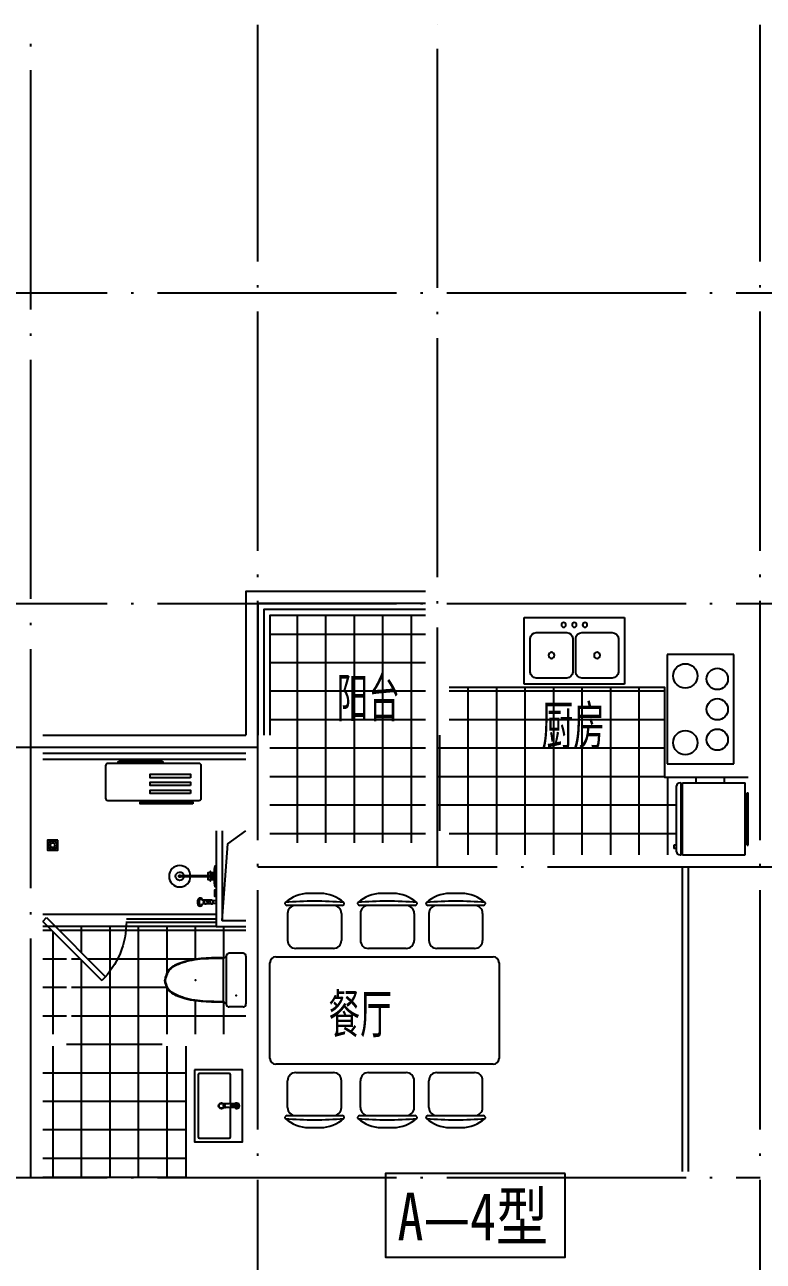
# Model space of a CAD drawing. Extents: x 921942 to 1159542, y -958603 to -790785.
# Drawn here: x 938127 to 944302, y -934711 to -924370 of the extents above; entities that cross this region are included whole.
import ezdxf

# ---------------------------------------------------------------- set-up
doc = ezdxf.new("R2010")
doc.units = 0
doc.header["$LTSCALE"] = 1000
doc.header["$MEASUREMENT"] = 0
doc.linetypes.add('DOTE', pattern=[2.4200000000000004, 2, -0.2, 0.02, -0.2])
doc.layers.get('0').update_dxf_attribs({"linetype": 'CONTINUOUS'})
for name, color, linetype in [('BALCONY', 6, 'CONTINUOUS'), ('DOTE', 1, 'DOTE'), ('PUB_TEXT', 7, 'CONTINUOUS'), ('TT', 7, 'CONTINUOUS'), ('WINDOW', 4, 'CONTINUOUS'), ('厨卫', 8, 'CONTINUOUS'), ('家具', 8, 'CONTINUOUS'), ('平面填充', 250, 'CONTINUOUS'), ('空调', 8, 'CONTINUOUS'), ('管道', 8, 'CONTINUOUS')]:
    doc.layers.add(name, color=color, linetype=linetype)
doc.styles.get("Standard").update_dxf_attribs({"font": 'GBENOR', "bigfont": 'GBCBIG'})
doc.styles.add('黑体', font='SIMHEI.TTF', dxfattribs={"width": 0.8})
pattern_1 = [(0, (34103.47267765703, 7556.442813518806), (0, 238.125), []), (90, (34103.47267765703, 7556.442813518806), (-238.125, 1.458046940019768e-14), [])]

# ---------------------------------------------------------------- blocks, each defined once
blk = doc.blocks.new('wasfsdgdfh')
at = {"layer": '厨卫', "linetype": 'ByBlock'}
for p, q in [((-317.4999999930151, 406.4000000059605), (241.2999999948079, 406.4000000059605)), ((-317.4999999930151, -431.800000006333), (-317.4999999930151, 406.4000000059605)), ((-139.6999999969266, 355.6000000052154), (139.6999999969266, 355.6000000052154)), ((241.2999999948079, 406.4000000059605), (241.2999999948079, -431.800000006333)), ((-190.499999995809, 50.80000000074506), (-190.499999995809, 304.8000000044703)), ((190.499999995809, 304.8000000044703), (190.499999995809, 50.80000000074506)), ((139.6999999969266, 0), (-139.6999999969266, 0)), ((-190.499999995809, -330.2000000048429), (-190.499999995809, -76.20000000111759)), ((-139.6999999969266, -25.40000000037253), (139.6999999969266, -25.40000000037253)), ((190.499999995809, -76.20000000111759), (190.499999995809, -330.2000000048429)), ((139.6999999969266, -381.0000000055879), (-139.6999999969266, -381.0000000055879)), ((241.2999999948079, -431.800000006333), (-317.4999999930151, -431.800000006333))]:
    blk.add_line(p, q, dxfattribs=at)
at = {"layer": '厨卫', "linetype": 'ByBlock', "extrusion": (0, 0, -1)}
for centre, major_axis, ratio, start_param, end_param in [((-139.6999999969266, 304.8000000044703), (0.0601198198767175, 50.79996442600089), 0.9999999999633338, 4.7112055190873, 6.282001845882109), ((139.6999999969266, 304.8000000044703), (-0.06027598628104328, 50.79996424094388), 0.9999999999633337, 0.001186535441452419, 1.571982862236262), ((0, 177.8000000026077), (-17.96051224207405, 17.96051224207405), 0.9999999999998227, 3.92699081698733, 10.21017612416692), ((-139.6999999969266, 50.80000000074506), (-0.06027598628104328, 50.79996424094388), 0.9999999999633337, 3.142779189031246, 4.713575515826055), ((139.6999999969266, 50.80000000074506), (0.0601198198767175, 50.79996442600089), 0.9999999999633338, 1.569612865497506, 3.140409192292316), ((-139.6999999969266, -76.20000000111759), (0.0601198198767175, 50.79996442600089), 0.9999999999633338, 4.7112055190873, 6.282001845882109), ((139.6999999969266, -76.20000000111759), (-0.06027598628104328, 50.79996424094388), 0.9999999999633337, 0.001186535441452419, 1.571982862236262), ((0, -203.2000000029802), (-17.96051224207405, 17.96051224207405), 0.9999999999998227, 3.92699081698733, 10.21017612416692), ((-139.6999999969266, -330.2000000048429), (-0.06027598628104328, 50.79996424094388), 0.9999999999633337, 3.142779189031246, 4.713575515826055), ((139.6999999969266, -330.2000000048429), (0.0601198198767175, 50.79996442600089), 0.9999999999633338, 1.569612865497506, 3.140409192292316)]:
    blk.add_ellipse(centre, major_axis=major_axis, ratio=ratio, start_param=start_param, end_param=end_param, dxfattribs=at)
at = {"layer": '厨卫', "linetype": 'ByBlock', "extrusion": (0, 0, -0.9999999999999998)}
for centre in [(-253.9999999944121, 76.20000000111759), (-253.9999999944121, -12.70000000018626), (-253.9999999944121, -101.6000000014901)]:
    blk.add_ellipse(centre, major_axis=(-13.47038418155587, 13.47038418155587), ratio=0.9999999999997726, start_param=3.926990816987355, end_param=10.21017612416694, dxfattribs=at)
blk = doc.blocks.new('aswqdfrsgfh')
at = {"layer": '厨卫', "linetype": 'ByBlock'}
for p, q in [((-513.4345115014585, 298.5306719741202), (-513.4345115014585, -260.2693280341919)), ((400.9654885119526, 298.5306719740038), (-513.4345115014585, 298.5306719741202)), ((400.9654885119526, -260.2693280341919), (400.9654885119526, 298.5306719740038)), ((-513.4345115014585, -260.2693280341919), (400.9654885119526, -260.2693280341919))]:
    blk.add_line(p, q, dxfattribs=at)
for centre, radius in [((-310.2345114984782, 158.8306719720713), 88.90000000130385), ((-56.23451149475295, 158.8306719719549), 88.90000000130385), ((197.7654885089723, 158.8306719719549), 88.90000000130385), ((-335.6345114988508, -107.8693280318403), 101.6000000014901), ((223.1654885093449, -107.8693280319567), 101.6000000014901)]:
    blk.add_circle(centre, radius, dxfattribs=at)
blk = doc.blocks.new('A$C0C200289')
at = {"layer": '家具'}
for p, q in [((500.263288419228, 622.7132478367421), (-48.17572191962972, 622.7132478367421)), ((-48.17572191962972, 613.4407061759266), (-48.17572191962972, 622.7132478367421)), ((500.263288419228, 613.4407061759266), (500.263288419228, 622.7132478367421)), ((-149.9999246529769, 71.83070159953786), (-149.9999246529769, 596.7501311862725)), ((600.0000753470231, 596.7501311862725), (-149.9999246529769, 596.7501311862725)), ((500.263288419228, 613.4407061759266), (-48.17572191962972, 613.4407061759266)), ((600.0000753470231, 71.83070159953786), (600.0000753470231, 596.7501311862725)), ((-144.1057945420034, 71.83070159953786), (-149.9999246529769, 71.83070159953786)), ((-149.9999246529769, 53.34289427817566), (-149.9999246529769, 61.83070159953786)), ((-144.1057945420034, 61.83070159953786), (-149.9999246529769, 61.83070159953786)), ((-144.1057945420034, 61.83070159953786), (-144.1057945420034, 71.83070159953786)), ((568.4878826683853, 21.83070159953786), (-118.4877319745719, 21.83070159953786)), ((499.1467481534055, 21.83070159953786), (499.1467481534055, -2.51166638918221e-05)), ((535.2829494392208, 21.83070159953786), (535.2829494392208, -2.511712955310941e-05)), ((594.1059452358168, 61.83070159953786), (594.1059452358168, 71.83070159953786)), ((594.1059452358168, 71.83070159953786), (600.0000753470231, 71.83070159953786)), ((594.1059452358168, 61.83070159953786), (600.0000753470231, 61.83070159953786)), ((600.0000753470231, 53.34289427817566), (600.0000753470231, 61.83070159953786)), ((499.1467481534055, -2.51166638918221e-05), (535.2829494392208, -2.511712955310941e-05))]:
    blk.add_line(p, q, dxfattribs=at)
at = {"layer": '家具', "color": 251}
for p, q in [((594.1059452358168, 71.83070159953786), (-144.1057945420034, 71.83070159953786)), ((594.1059452358168, 61.83070159953786), (-144.1057945420034, 61.83070159953786))]:
    blk.add_line(p, q, dxfattribs=at)
at = {"layer": '家具'}
for centre, start, end in [((-118.4877319745719, 53.34289427817566), 180, 270), ((568.4878826683853, 53.34289427817566), 270, 0)]:
    blk.add_arc(centre, 31.51219267851957, start, end, dxfattribs=at)
blk = doc.blocks.new('fdgfhghjy')
at = {"layer": '家具'}
for p, q in [((-572.4121888877125, -1297.142323524808), (-572.4121888877125, 518.4926437090035)), ((-522.4121888877125, 568.4926437090035), (277.5878111122875, 568.4926437090035)), ((327.5878111122875, 518.4926437090035), (327.5878111122875, -1297.142323524808)), ((-1001.67428869009, 425.4325075919041), (-1001.67428869009, -34.56749240809586)), ((-934.1742886900902, 420.4325075919041), (-709.1742886900902, 420.4325075919041)), ((689.3499109145487, 420.4325075919041), (464.3499109145487, 420.4325075919041)), ((756.8499109145487, -34.56749240809586), (756.8499109145487, 425.4325075919041)), ((-641.6742886900902, 352.9325075919041), (-641.6742886900902, 37.93250759190414)), ((396.8499109145487, 37.93250759190414), (396.8499109145487, 352.9325075919041)), ((-1101.67428869009, 244.9990747499978), (-1101.67428869009, 145.8659404337523)), ((856.8499109145487, 145.8659404337523), (856.8499109145487, 244.9990747499978)), ((-934.1742886900902, -29.56749240809586), (-709.1742886900902, -29.56749240809586)), ((689.3499109145487, -29.56749240809586), (464.3499109145487, -29.56749240809586)), ((-1001.67428869009, -182.9325407868018), (-1001.67428869009, -642.9325407868018)), ((-934.1742886900902, -187.9325407868018), (-709.1742886900902, -187.9325407868018)), ((689.3499109145487, -187.9325407868018), (464.3499109145487, -187.9325407868018)), ((756.8499109145487, -642.9325407868018), (756.8499109145487, -182.9325407868018)), ((-641.6742886900902, -255.4325407868018), (-641.6742886900902, -570.4325407868018)), ((396.8499109145487, -570.4325407868018), (396.8499109145487, -255.4325407868018)), ((-1101.67428869009, -363.3659736287082), (-1101.67428869009, -462.4991079449537)), ((856.8499109145487, -462.4991079449537), (856.8499109145487, -363.3659736287082)), ((-934.1742886900902, -637.9325407868018), (-709.1742886900902, -637.9325407868018)), ((689.3499109145487, -637.9325407868018), (464.3499109145487, -637.9325407868018)), ((-1001.67428869009, -755.3091534730047), (-1001.67428869009, -1215.309153473005)), ((-934.1742886900902, -760.3091534730047), (-709.1742886900902, -760.3091534730047)), ((689.3499109145487, -760.3091534730047), (464.3499109145487, -760.3091534730047)), ((756.8499109145487, -1215.309153473005), (756.8499109145487, -755.3091534730047)), ((-641.6742886900902, -827.8091534730047), (-641.6742886900902, -1142.809153473005)), ((396.8499109145487, -1142.809153473005), (396.8499109145487, -827.8091534730047)), ((-1101.67428869009, -935.742586314911), (-1101.67428869009, -1034.875720631157)), ((856.8499109145487, -1034.875720631157), (856.8499109145487, -935.742586314911)), ((-934.1742886900902, -1210.309153473005), (-709.1742886900902, -1210.309153473005)), ((689.3499109145487, -1210.309153473005), (464.3499109145487, -1210.309153473005)), ((277.5878111122875, -1347.142323524808), (-522.4121888877125, -1347.142323524808))]:
    blk.add_line(p, q, dxfattribs=at)
for centre, radius, start, end in [((-522.4121888877125, 518.4926437090035), 50, 90, 180), ((277.5878111122875, 518.4926437090035), 50, 0, 90), ((-786.2344173677266, 235.2780956809875), 315.5896225382623, 139.2734566859327, 178.2348621551274), ((1676.163962031016, 195.4325075919041), 2712.716921149136, 174.8023040301586, 185.1976959698414), ((-1017.820060608443, 434.6599084119662), 10, 67.33000877955095, 139.2734566859327), ((-1021.67428869009, 425.4325075919041), 20, 0, 67.33000877955095), ((-934.1742886900902, 352.9325075919041), 67.5, 90, 180), ((-709.1742886900902, 352.9325075919041), 67.5, 0, 90), ((464.3499109145487, 352.9325075919041), 67.5, 90, 180), ((689.3499109145487, 352.9325075919041), 67.5, 0, 90), ((776.8499109145487, 425.4325075919041), 20, 112.669991220449, 180), ((772.9956828329014, 434.6599084119662), 10, 40.72654331406727, 112.669991220449), ((541.4100395923015, 235.2780956809875), 315.5896225382623, 1.765137844872567, 40.72654331406727), ((-1920.988339806441, 195.4325075919041), 2712.716921149136, 354.8023040301586, 5.197695969841379), ((-786.2344173677266, 155.5869195027626), 315.5896225382623, 181.7651378448726, 220.7265433140673), ((541.4100395923015, 155.5869195027626), 315.5896225382623, 319.2734566859327, 358.2348621551275), ((-934.1742886900902, 37.93250759190414), 67.5, 180, 270), ((-709.1742886900902, 37.93250759190414), 67.5, 270, 0), ((464.3499109145487, 37.93250759190414), 67.5, 180, 270), ((689.3499109145487, 37.93250759190414), 67.5, 270, 0), ((-1017.820060608443, -43.7948932282161), 10, 220.7265433140673, 292.669991220449), ((-1021.67428869009, -34.56749240809586), 20, 292.669991220449, 0), ((776.8499109145487, -34.56749240809586), 20, 180, 247.330008779551), ((772.9956828329014, -43.7948932282161), 10, 247.330008779551, 319.2734566859327), ((-786.234417367843, -373.0869526977185), 315.5896225382623, 139.2734566859327, 178.2348621551274), ((1676.163962031016, -412.9325407868018), 2712.716921149136, 174.8023040301586, 185.1976959698414), ((-1017.820060608443, -173.7051399667398), 10, 67.33000877955095, 139.2734566859327), ((-1021.67428869009, -182.9325407868018), 20, 0, 67.33000877955095), ((-934.1742886900902, -255.4325407868018), 67.5, 90, 180), ((-709.1742886900902, -255.4325407868018), 67.5, 0, 90), ((464.3499109145487, -255.4325407868018), 67.5, 90, 180), ((689.3499109145487, -255.4325407868018), 67.5, 0, 90), ((776.8499109145487, -182.9325407868018), 20, 112.669991220449, 180), ((772.9956828329014, -173.7051399667398), 10, 40.72654331406727, 112.669991220449), ((541.4100395923015, -373.0869526977185), 315.5896225382623, 1.765137844872567, 40.72654331406727), ((-1920.988339806441, -412.9325407868018), 2712.716921149136, 354.8023040301586, 5.197695969841379), ((-786.234417367843, -452.7781288759434), 315.5896225382623, 181.7651378448726, 220.7265433140673), ((541.4100395923015, -452.7781288759434), 315.5896225382623, 319.2734566859327, 358.2348621551275), ((-934.1742886900902, -570.4325407868018), 67.5, 180, 270), ((-709.1742886900902, -570.4325407868018), 67.5, 270, 0), ((464.3499109145487, -570.4325407868018), 67.5, 180, 270), ((689.3499109145487, -570.4325407868018), 67.5, 270, 0), ((-1017.820060608443, -652.1599416069221), 10, 220.7265433140673, 292.669991220449), ((-1021.67428869009, -642.9325407868018), 20, 292.669991220449, 0), ((776.8499109145487, -642.9325407868018), 20, 180, 247.330008779551), ((772.9956828329014, -652.1599416069221), 10, 247.330008779551, 319.2734566859327), ((-786.234417367843, -945.4635653839214), 315.5896225382623, 139.2734566859327, 178.2348621551274), ((1676.163962031016, -985.3091534730047), 2712.716921149136, 174.8023040301586, 185.1976959698414), ((-1017.820060608443, -746.0817526529427), 10, 67.33000877955095, 139.2734566859327), ((-1021.67428869009, -755.3091534730047), 20, 0, 67.33000877955095), ((-934.1742886900902, -827.8091534730047), 67.5, 90, 180), ((-709.1742886900902, -827.8091534730047), 67.5, 0, 90), ((464.3499109145487, -827.8091534730047), 67.5, 90, 180), ((689.3499109145487, -827.8091534730047), 67.5, 0, 90), ((776.8499109145487, -755.3091534730047), 20, 112.669991220449, 180), ((772.9956828329014, -746.0817526529427), 10, 40.72654331406727, 112.669991220449), ((541.4100395923015, -945.4635653839214), 315.5896225382623, 1.765137844872567, 40.72654331406727), ((-1920.988339806558, -985.3091534730047), 2712.716921149136, 354.8023040301586, 5.197695969841379), ((-786.234417367843, -1025.154741562146), 315.5896225382623, 181.7651378448726, 220.7265433140673), ((541.4100395923015, -1025.154741562146), 315.5896225382623, 319.2734566859327, 358.2348621551275), ((-1017.820060608443, -1224.536554293125), 10, 220.7265433140673, 292.669991220449), ((-1021.67428869009, -1215.309153473005), 20, 292.669991220449, 0), ((-934.1742886900902, -1142.809153473005), 67.5, 180, 270), ((-709.1742886900902, -1142.809153473005), 67.5, 270, 0), ((464.3499109145487, -1142.809153473005), 67.5, 180, 270), ((689.3499109145487, -1142.809153473005), 67.5, 270, 0), ((776.8499109145487, -1215.309153473005), 20, 180, 247.330008779551), ((772.9956828329014, -1224.536554293125), 10, 247.330008779551, 319.2734566859327), ((-522.4121888877125, -1297.142323524808), 50, 180, 270), ((277.5878111122875, -1297.142323524808), 50, 270, 0)]:
    blk.add_arc(centre, radius, start, end, dxfattribs=at)
blk = doc.blocks.new('asfdgfhgfh')
at = {"layer": '厨卫', "lineweight": -3}
for p, q in [((-221.8856369944988, -49.84651675086934), (-221.8856369771529, -124.6302747764857)), ((-221.8856369893765, -71.84651675086934), (-191.8856369893765, -71.84651674388442)), ((-191.8856369944988, -49.84651674388442), (-191.8856369771529, -124.6302747704322)), ((-12.385636997642, -36.51318336813711), (-12.3856369999703, -26.51318336813711)), ((4.114363003522158, -41.5131833642954), (4.114363067201339, -314.8901316133561)), ((14.11436306720134, -314.8901316110278), (14.11436300352216, -41.51318336196709)), ((30.614363002358, -36.51318335812539), (30.6143630000297, -26.51318335812539))]:
    blk.add_line(p, q, dxfattribs=at)
at = {"layer": '厨卫', "color": 8}
for p, q in [((-5.885636997641996, -36.51318336662371), (-5.885636999970302, -26.51318336662371)), ((24.11436300165951, -33.51318335963879), (24.1143630000297, -26.51318335963879))]:
    blk.add_line(p, q, dxfattribs=at)
at = {"layer": '厨卫', "lineweight": -3}
for points in [[(-195.2189703301992, -40.41842632874614), (-195.2189703369513, -11.51318341068691), (-218.5523036699742, -11.51318341615843), (-218.5523036632221, -40.41842633421766)], [(-0.885636999970302, -26.51318336545955), (-46.1356369999703, -26.51318337599514), (-75.88563700113446, -21.51318338292185), (-75.88563700346276, -11.51318338292185)], [(-75.88563700346276, -11.51318338292185), (94.11436299653724, -11.51318334334064), (94.11436299886554, -21.51318334334064), (64.3643630000297, -26.51318335026735), (19.1143630000297, -26.51318336080294)], [(-18.88563699193764, -61.01318336965051), (-28.88563699193764, -61.01318337197881), (-28.88563699286897, -57.01318337197881), (-18.88563699286897, -57.01318336965051)], [(4.114363012835383, -81.5131833642954), (-18.88563698716462, -81.5131833696505), (-18.885636997642, -36.51318336965051), (-5.885636997641996, -36.51318336662371)], [(24.114363002358, -36.51318335963879), (37.114363002358, -36.51318335661199), (37.11436301283538, -81.51318335661199), (14.11436301283538, -81.5131833619671)], [(37.11436300713103, -57.01318335661199), (47.11436300713103, -57.01318335428368), (47.11436300806236, -61.01318335428368), (37.11436300806236, -61.01318335661199)]]:
    blk.add_lwpolyline(points, dxfattribs=at)
for points in [[(-161.8856370034628, -11.51318340294529), (-161.8856370011345, -21.51318340294529), (-105.8856370011345, -21.51318338990677), (-105.8856370034628, -11.51318338990677)], [(40.11436299653724, -11.5131833559135), (40.11436299886554, -21.5131833559135), (-21.88563700113446, -21.513183370349), (-21.88563700346276, -11.513183370349)]]:
    blk.add_lwpolyline(points, close=True, dxfattribs=at)
at = {"layer": '厨卫', "color": 8}
for points in [[(4.114363008178771, -61.5131833642954), (-5.885636991821229, -61.51318336662371), (-5.885636998340487, -33.51318336662371), (-0.8856369983404875, -33.51318336545955)], [(19.11436300165951, -33.51318336080294), (24.11436300165951, -33.51318335963879), (24.11436300817877, -61.51318335963879), (14.11436300817877, -61.51318336196709)]]:
    blk.add_lwpolyline(points, dxfattribs=at)
blk.add_lwpolyline([(19.11436299886554, -21.51318336080294), (19.11436300352216, -41.51318336080294), (-0.8856369964778423, -41.51318336545955), (-0.8856370011344552, -21.51318336545955)], close=True, dxfattribs=at)
for centre, radius in [((-206.8856369944988, -49.84651674760971), 15), ((-206.8856369830901, -98.84651674760971), 15), ((9.114363067201339, -314.8901316124247), 4.999999999999999)]:
    blk.add_circle(centre, radius, dxfattribs=at)
at = {"layer": '厨卫', "lineweight": -3}
blk.add_circle((9.114363067201339, -314.8901316124247), 89.50000000000477, dxfattribs=at)
at = {"layer": '厨卫', "color": 8}
for centre, radius, start, end in [((-206.8856369944988, -49.84651674760971), 16.99999999999724, 133.3359227590924, 208.0724869444849), ((-206.8856369830901, -98.84651674760971), 17.00000000000621, 151.9275130823917, 28.07248694448486), ((-206.8856369944988, -49.84651674760971), 16.99999999999724, 331.9275130823918, 46.66407726919459), ((9.114363067201339, -314.8901316124247), 35.00000000000433, 98.21321072082475, 81.78678930605847), ((9.114363067201339, -314.8901316124247), 8.999999999996225, 123.7489886090958, 56.25101141680645)]:
    blk.add_arc(centre, radius, start, end, dxfattribs=at)
at = {"layer": '厨卫', "lineweight": -3}
for centre, radius, start, end in [((-238.5193366559688, -118.6833045217791), 17.66483569775225, 286.4180663995135, 340.3267392425314), ((-175.251937301131, -118.6833045069943), 17.66483569771895, 199.6732607848371, 253.5819336279643)]:
    blk.add_arc(centre, radius, start, end, dxfattribs=at)
at = {"layer": '厨卫', "lineweight": -3, "extrusion": (0, 0, -1)}
for centre, major_axis, ratio, start_param, end_param in [((-206.8856369717978, -147.3145737763261), (33.5595291014366, 7.822422223179187e-09), 0.612909361112146, -0.3796203813063745, 3.521213034889361), ((-206.8856369740097, -137.8439095284557), (31.40840299578781, 7.294673165733956e-09), 0.4788404488619488, -1.072899011411401, 4.214491665006882)]:
    blk.add_ellipse(centre, major_axis=major_axis, ratio=ratio, start_param=start_param, end_param=end_param, dxfattribs=at)
blk = doc.blocks.new('aswfdgdfh')
at = {"layer": '厨卫'}
blk.add_lwpolyline([(42.91116649913602, -42.91116651915945), (42.91116651904304, 42.91116649936885), (-42.91116649971809, 42.91116651933407), (-42.91116651915945, -42.91116649919422)], close=True, dxfattribs=at)
at = {"layer": '厨卫', "color": 8}
for points in [[(-32.97869960835669, -0.3626143862493336), (-32.97869960800745, 1.312903414946049), (-17.40667611290701, 1.312903411278967), (-17.40667611325625, -0.3626143899164163)], [(-23.57586921961047, 23.06305503624026), (-22.39109922014177, 24.24782503518509), (-11.38001581258141, 13.23674162226962), (-12.5647858120501, 12.05197162332479)], [(-0.3626143864821643, 32.97869960853131), (1.312903414713219, 32.97869960818207), (1.312903410987929, 17.40667611308163), (-0.3626143902074546, 17.40667611343088)], [(23.06305503600743, 23.57586921961047), (24.24782503489405, 22.39109922008356), (13.23674162174575, 11.3800158125232), (12.05197162285913, 12.5647858120501)], [(32.97869960870594, 0.3626143867149949), (32.97869960835669, -1.312903414480388), (17.40667611325625, -1.312903410871513), (17.4066761136055, 0.3626143903238699)], [(-23.0630550365895, -23.57586921937764), (-24.24782503547613, -22.39109921985073), (-13.23674162279349, -11.38001581229037), (-12.05197162390687, -12.56478581181727)], [(0.3626143864821643, -32.97869960858952), (-1.312903414713219, -32.97869960818207), (-1.312903411104344, -17.40667611308163), (0.3626143900910392, -17.40667611348908)], [(23.57586921949405, -23.06305503600743), (22.39109922002535, -24.24782503501046), (11.38001581246499, -13.236741622095), (12.56478581193369, -12.05197162309196)]]:
    blk.add_lwpolyline(points, close=True, dxfattribs=at)
blk.add_circle((0, 0), 36.56169166270411, dxfattribs=at)
blk = doc.blocks.new('DR2045')
at = {"color": 0, "linetype": 'ByBlock'}
for p, q in [((0, 0), (-1.060660171779773, -1.060660171779773)), ((0, 0), (16.97056274847716, -16.97056274847705)), ((-1.060660171779773, -1.060660171779773), (15.90990257669728, -18.03122292025705))]:
    blk.add_line(p, q, dxfattribs=at)
blk.add_arc((1.137e-13, 0), 24, 270, 315.0000000000002, dxfattribs=at)
blk = doc.blocks.new('asfdgfh')
at = {"layer": '厨卫', "ltscale": 100}
for p, q in [((-266.3938596419757, -206.7462450877065, 1e-08), (-266.3938596419757, -91.74624508770648, 1e-08)), ((158.6061403580243, -66.74624508770648, 1e-08), (-241.3938596419757, -66.74624508770648, 1e-08)), ((145.0359630809398, -40.00501381768845, 1e-08), (-227.8236823648913, -40.00501381763024, 1e-08)), ((183.6061403580243, -206.7462450877065, 1e-08), (183.6061403580243, -91.74624508770648, 1e-08)), ((158.6061403580243, -231.7462450877065, 1e-08), (-241.3938596419757, -231.7462450877065, 1e-08))]:
    blk.add_line(p, q, dxfattribs=at)
for centre, radius, start, end in [((-241.3938596419757, -91.74624508770648, 1e-08), 25, 90, 180), ((-260.5523616871797, -38.96400265733246, 1e-08), 33.7026474030758, 303.6157109725532, 10.84696719488574), ((177.9976350881625, -38.91324735910166, 1e-08), 33.92205522120374, 169.3112870268983, 235.1347334929933), ((158.6061403580243, -91.74624508770648, 1e-08), 25, 0, 90), ((-241.3938596419757, -206.7462450877065, 1e-08), 25, 180, 270), ((158.6061403580243, -206.7462450877065, 1e-08), 25, 270, 0)]:
    blk.add_arc(centre, radius, start, end, dxfattribs=at)
for points, knots in [([(-227.4518687603995, -32.62162061396521, 1e-08), (-226.9353668346303, 85.37594802759122, 1e-08), (-226.2472895187093, 242.5708126805839, 1e-08), (-137.1220646596048, 424.3787184518296, 1e-08), (-69.4156421351945, 441.2649987917976, 1e-08), (-41.39385964197572, 448.2537549122935, 1e-08)], [0, 0, 0, 0, 355.2427200000478, 473.2498468592557, 556.5760415512856, 556.5760415512856, 556.5760415512856, 556.5760415512856]), ([(-222.386364149279, -40.91234634397551, 1e-08), (-222.3170452134218, -1.831418545451015, 1e-08), (-222.1818527567666, 28.93990408239188, 1e-08), (-220.4100389668019, 90.34868874558015, 1e-08), (-218.7734653048683, 120.9858626425266, 1e-08), (-212.509750041645, 182.0777151569491, 1e-08), (-207.8829613195267, 212.5319677420775, 1e-08), (-197.5880797164282, 258.051534573664, 1e-08), (-193.6039936954621, 273.1763080467354, 1e-08), (-186.629739375785, 295.8867455115542, 1e-08), (-184.1489072622498, 303.427438870247, 1e-08), (-180.1596170942066, 314.7469708258868, 1e-08), (-178.7862445526989, 318.5206959992065, 1e-08), (-175.9505653644446, 326.0479466679972, 1e-08), (-174.4867895336356, 329.8009186078561, 1e-08), (-169.9393923776224, 340.975605096959, 1e-08), (-166.6989095088793, 348.314735660213, 1e-08), (-159.6970359194092, 362.5182831250131, 1e-08), (-155.9353800704703, 369.3825693256804, 1e-08), (-147.7999835315859, 382.3772172625177, 1e-08), (-143.4231725434074, 388.5123584169196, 1e-08), (-133.9665768969571, 399.8101369815413, 1e-08), (-128.8872494532261, 404.9731570870499, 1e-08), (-120.6686682185391, 411.8268212875118, 1e-08), (-117.8348489145283, 413.957806598919, 1e-08), (-111.9260162728606, 417.9222275622888, 1e-08), (-108.8536238392117, 419.7595681864768, 1e-08), (-102.4944711822318, 423.1883376791957, 1e-08), (-99.20720267400611, 424.7799639478326, 1e-08), (-92.44047933979891, 427.7590758345905, 1e-08), (-88.96084854705259, 429.1461617478635, 1e-08), (-78.33203845180105, 433.0427257994888, 1e-08), (-70.91107445745729, 435.3165363871958, 1e-08), (-55.73619011044502, 439.5230601656367, 1e-08), (-47.98269564437214, 441.4573095762171, 1e-08), (-40.18390118214302, 443.4023633051547, 1e-08)], [0, 0, 0, 0, 92.7626735918814, 92.7626735918814, 185.5253471837628, 185.5253471837628, 278.2880207756442, 278.2880207756442, 324.6693575715849, 324.6693575715849, 347.8600259695552, 347.8600259695552, 359.4553601685404, 359.4553601685404, 371.0506943675256, 371.0506943675256, 394.2413627654959, 394.2413627654959, 417.4320311634663, 417.4320311634663, 440.6226995614366, 440.6226995614366, 463.8133679594069, 463.8133679594069, 475.4087021583921, 475.4087021583921, 487.0040363573773, 487.0040363573773, 498.5993705563625, 498.5993705563625, 510.1947047553477, 510.1947047553477, 533.385373153318, 533.385373153318, 556.5760415512884, 556.5760415512884, 556.5760415512884, 556.5760415512884]), ([(139.9656515456736, -40.37549151579151, 1e-08), (139.5293259294704, -1.831418545509223, 1e-08), (139.3941334728152, 28.93990408233367, 1e-08), (137.6223196828505, 90.34868874558015, 1e-08), (135.9857460209168, 120.9858626424684, 1e-08), (129.7220307576936, 182.0777151568909, 1e-08), (125.0952420355752, 212.5319677420193, 1e-08), (114.8003604324767, 258.051534573664, 1e-08), (110.8162744116271, 273.1763080467354, 1e-08), (103.8420200918335, 295.8867455115542, 1e-08), (101.3611879782984, 303.427438870247, 1e-08), (97.37189781025518, 314.7469708258868, 1e-08), (95.99852526874747, 318.5206959992065, 1e-08), (93.16284608049318, 326.0479466679972, 1e-08), (91.69907024968415, 329.8009186078561, 1e-08), (87.15167309367098, 340.9756050969008, 1e-08), (83.91119022492785, 348.314735660213, 1e-08), (76.9093166354578, 362.5182831249549, 1e-08), (73.14766078651883, 369.3825693256804, 1e-08), (65.01226424775086, 382.3772172625177, 1e-08), (60.63545325957239, 388.5123584168614, 1e-08), (51.17885761300568, 399.8101369815413, 1e-08), (46.09953016939107, 404.9731570870499, 1e-08), (37.88094893458765, 411.8268212874536, 1e-08), (35.04712963057682, 413.957806598919, 1e-08), (29.13829698890913, 417.9222275622305, 1e-08), (26.0659045552602, 419.7595681864768, 1e-08), (19.70675189828034, 423.1883376791957, 1e-08), (16.41948339005467, 424.7799639478326, 1e-08), (9.652760055847466, 427.7590758345905, 1e-08), (6.173129263101146, 429.1461617478635, 1e-08), (-4.455680832150392, 433.0427257994888, 1e-08), (-11.87664482649416, 435.3165363871958, 1e-08), (-27.05152917350642, 439.5230601656367, 1e-08), (-34.8050236395793, 441.4573095762171, 1e-08), (-42.60381810180843, 443.4023633051547, 1e-08)], [0, 0, 0, 0, 92.7626735918814, 92.7626735918814, 185.5253471837628, 185.5253471837628, 278.2880207756442, 278.2880207756442, 324.6693575715849, 324.6693575715849, 347.8600259695552, 347.8600259695552, 359.4553601685404, 359.4553601685404, 371.0506943675256, 371.0506943675256, 394.2413627654959, 394.2413627654959, 417.4320311634663, 417.4320311634663, 440.6226995614366, 440.6226995614366, 463.8133679594069, 463.8133679594069, 475.4087021583921, 475.4087021583921, 487.0040363573773, 487.0040363573773, 498.5993705563625, 498.5993705563625, 510.1947047553477, 510.1947047553477, 533.385373153318, 533.385373153318, 556.5760415512884, 556.5760415512884, 556.5760415512884, 556.5760415512884]), ([(144.6641494764481, -32.62162061396521, 1e-08), (144.1476475506788, 85.37594802759122, 1e-08), (143.4595702347578, 242.5708126806421, 1e-08), (54.33434537565336, 424.3787184517714, 1e-08), (-13.37207714864053, 441.2649987917976, 1e-08), (-41.39385964197572, 448.2537549122935, 1e-08)], [0, 0, 0, 0, 355.2427200000514, 473.2498468592435, 556.5760415512733, 556.5760415512733, 556.5760415512733, 556.5760415512733])]:
    blk.add_open_spline(points, degree=3, knots=knots, dxfattribs=at)
at = {"layer": '厨卫'}
for p in [(-42.11964251066092, 189.2791899586446, 1e-08), (-170.7115477228072, -148.692169585207, 1e-08)]:
    blk.add_point(p, dxfattribs=at)
blk = doc.blocks.new('asfsdgdfh')
at = {"layer": '厨卫'}
for p, q in [((-103.168316095951, -120.5506178063806), (-103.168316095951, -32.55335634178482)), ((-72.50164946902078, -120.5506178063806), (-72.50164946902078, -32.55335634178482))]:
    blk.add_line(p, q, dxfattribs=at)
blk.add_lwpolyline([(212.1650172175141, 214.4756974654738), (-387.8349827824859, 214.4756974654738), (-387.8349827824859, -185.5243025345262), (212.1650172175141, -185.5243025345262)], close=True, dxfattribs=at)
blk.add_lwpolyline([(-72.50164946902078, -85.52430253452621), (172.1650172175141, -85.52430253452621, 0.414213562373095), (182.1650172175141, -75.52430253452621), (182.1650172175141, 174.4756974654738, 0.414213562373095), (172.1650172175141, 184.4756974654738), (-347.8349827824859, 184.4756974654738, 0.414213562373095), (-357.8349827824859, 174.4756974654738), (-357.8349827824859, -75.52430253452621, 0.414213562373095), (-347.8349827824859, -85.52430253452621), (-103.168316095951, -85.52430253452621)], format="xyb", dxfattribs=at)
for radius in [25, 20]:
    blk.add_circle((-87.83498284209054, -10.52430253452621), radius, dxfattribs=at)
for centre, radius, start, end in [((218.4801455439301, -111.2358519358095), 310.1294643413907, 175.5081606028395, 184.4918393971605), ((-87.83498284209054, -86.94740121788345), 2.861772136755947, 0, 180), ((-394.1501112281112, -111.2358519358095), 310.1294643413907, 355.5081606028394, 4.49183939716053), ((-87.83498284209054, -137.693805627292), 23, 99.48811523296104, 80.51188476703898), ((-87.83498284209054, -137.693805627292), 12.26666666666667, 106.4135509721458, 73.58644902785424), ((-87.83498284209054, -137.693805627292), 10.73333333333333, 108.3951408663934, 71.60485913360658), ((-87.83498284209054, -135.5243025345262), 2.861772136755947, 180, 0)]:
    blk.add_arc(centre, radius, start, end, dxfattribs=at)
for centre in [(-87.8349827824859, -32.55335634178482), (-87.8349827824859, -42.35571288294159), (-87.8349827824859, -43.73133157915436)]:
    blk.add_ellipse(centre, major_axis=(-15.33333331346512, 3.208151134251449e-12), ratio=0.4480661535367579, start_param=3.14159265359026, end_param=6.283185307180053, dxfattribs=at)
blk = doc.blocks.new('空调机')
at = {"layer": '空调', "color": 8}
for p, q in [((2416486.342845434, -275315.1115352925), (2416486.342845434, -275325.1115352925)), ((2416849.178513691, -275305.1115352924), (2416496.342845434, -275305.1115352925)), ((2416859.178513691, -275325.1115352925), (2416859.178513691, -275315.1115352924))]:
    blk.add_line(p, q, dxfattribs=at)
blk.add_lwpolyline([(2416186.031578762, -275325.1115352927), (2416946.031578762, -275325.1115352925, -0.414213562373517), (2416966.031578762, -275345.1115352925), (2416966.031578762, -275615.1115352924, -0.414213562372746), (2416946.031578762, -275635.1115352924), (2416186.031578762, -275635.1115352925, -0.4142135623727947), (2416166.031578762, -275615.1115352925), (2416166.031578762, -275345.1115352928, -0.4142135623733224)], format="xyb", close=True, dxfattribs=at)
for points in [[(2416256.408203664, -275445.0412034481), (2416591.937004274, -275445.0412034481), (2416591.937004274, -275416.0696041103), (2416256.408203664, -275416.0696041103)], [(2416256.408203664, -275510.843091922), (2416591.937004274, -275510.843091922), (2416591.937004274, -275481.8714925842), (2416256.408203664, -275481.8714925842)], [(2416256.408203664, -275576.6449803959), (2416591.937004274, -275576.6449803959), (2416591.937004274, -275547.6733810581), (2416256.408203664, -275547.6733810581)], [(2416235.243572502, -275664.2208537112), (2416675.061717867, -275664.2208537112), (2416675.061717867, -275649.1067980544), (2416235.243572502, -275649.1067980544)]]:
    blk.add_lwpolyline(points, close=True, dxfattribs=at)
for centre, start, end in [((2416496.342845434, -275315.1115352925), 90, 180), ((2416849.178513691, -275315.1115352924), 0, 90)]:
    blk.add_arc(centre, 10, start, end, dxfattribs=at)

msp = doc.modelspace()

# ---------------------------------------------------------------- hatches: boundary and pattern name
at = {"layer": '平面填充'}
h = msp.add_hatch(dxfattribs=at)
h.set_pattern_fill('NET', color=256, scale=75, style=0)
h.set_pattern_definition(pattern_1)
h.paths.add_polyline_path([(940690.9362038658, -930317.3836656047), (941335.412306807, -930317.3836656047), (941335.412306807, -929758.0270479576), (940690.9362038658, -929758.0270479576)], flags=24)
edge = h.paths.add_edge_path()
edge.add_line((941477.1735352466, -931070.8092280374), (941477.1735352468, -930746.7162174009))
edge.add_arc((942177.1735352689, -931090.8092280375), 780.0000000000405, 153.8230478320218, 178.5307164186377)
edge.add_line((941397.4299876841, -931070.8092280374), (941477.1735352466, -931070.8092280374))
edge = h.paths.add_edge_path()
edge.add_line((940177.1735349458, -929310.8092278847), (940177.1735349456, -931210.8092280448))
edge.add_line((940177.1735349456, -931210.8092280448), (941477.1735352468, -931210.8092280446))
edge.add_line((941477.1735352468, -931210.8092280446), (941477.1735352466, -931110.8092280374))
edge.add_line((941477.1735352466, -931110.8092280374), (941397.1735352688, -931110.8092280374))
edge.add_line((941397.1735352688, -931110.8092280374), (941397.1735352689, -931070.8092280374))
edge.add_line((941397.1735352689, -931070.8092280374), (941397.4299876841, -931070.8092280374))
edge.add_arc((942177.173535269, -931090.8092280375), 780.0000000000508, 153.8230478320179, 178.530716418638, ccw=False)
edge.add_line((941477.1735352468, -930746.7162174007), (941477.1735352466, -929310.8092278851))
edge.add_line((941477.1735352466, -929310.8092278851), (940177.1735349458, -929310.8092278847))
h = msp.add_hatch(dxfattribs=at)
h.set_pattern_fill('NET', color=256, scale=75, style=0)
h.set_pattern_definition(pattern_1)
edge = h.paths.add_edge_path()
edge.add_ellipse((943607.8031815236, -930736.0189821701), major_axis=(-31.51219267852138, 4.698230398285351e-10), ratio=0.7999999999881784, start_angle=-89.99999999931663, end_angle=1.0678036233002786e-09, ccw=False)
edge.add_line((943607.8031815231, -930710.8092280278), (943616.2909888449, -930710.8092280279))
edge.add_line((943616.2909888449, -930710.8092280279), (943616.2909888449, -930715.5245321165))
edge.add_line((943616.2909888449, -930715.5245321165), (943626.2909888448, -930715.5245321165))
edge.add_line((943626.2909888448, -930715.5245321165), (943626.2909888449, -930710.8092280278))
edge.add_line((943626.2909888449, -930710.8092280278), (944151.2104184319, -930710.8092280279))
edge.add_line((944151.2104184319, -930710.8092280279), (944151.2104184316, -931310.8092280002))
edge.add_line((944151.2104184316, -931310.8092280002), (944177.1735352679, -931310.8092280002))
edge.add_line((944177.1735352679, -931310.8092280002), (944177.1735352679, -931231.0197984781))
edge.add_line((944177.1735352679, -931231.0197984781), (944167.9009934213, -931231.0197984779))
edge.add_line((944167.9009934213, -931231.0197984779), (944167.9009934213, -930792.2685902131))
edge.add_line((944167.9009934213, -930792.2685902131), (944177.1735352677, -930792.2685902131))
edge.add_line((944177.1735352677, -930792.2685902131), (944177.1735352677, -930662.0148612052))
edge.add_line((944177.1735352677, -930662.0148612052), (943477.1735352936, -930662.0148609598))
edge.add_line((943477.1735352936, -930662.0148609598), (943477.1735352201, -929910.8092278936))
edge.add_line((943477.1735352201, -929910.8092278936), (941677.1735352877, -929910.8092278935))
edge.add_line((941677.1735352877, -929910.8092278935), (941677.1735352858, -930310.8092279544))
edge.add_line((941677.1735352858, -930310.8092279544), (941577.1735353065, -930310.8092279546))
edge.add_line((941577.1735353065, -930310.8092279546), (941577.1735353129, -931110.8092281071))
edge.add_line((941577.1735353129, -931110.8092281071), (941677.1735352859, -931110.8092281071))
edge.add_line((941677.1735352859, -931110.8092281071), (941677.1735352908, -931310.8092280003))
edge.add_line((941677.1735352908, -931310.8092280003), (942377.173535201, -931310.8092280056))
edge.add_line((942377.173535201, -931310.8092280056), (943577.1735352275, -931310.8092280334))
edge.add_line((943577.1735352275, -931310.8092280334), (943596.2685247756, -931310.8092280322))
edge.add_ellipse((943607.8031815235, -931285.5994738765), major_axis=(31.51219267840497, 3.62676258049895e-10), ratio=0.7999999999911336, start_angle=179.9999999991757, end_angle=269.99810614971483, ccw=False)
edge.add_line((943576.2909888448, -931285.5994738758), (943576.2909888448, -931259.0355272935))
edge.add_line((943576.2909888448, -931259.0355272935), (943554.4602621279, -931259.0355272936))
edge.add_line((943554.4602621279, -931259.0355272936), (943554.4602621285, -931230.1265662654))
edge.add_line((943554.4602621285, -931230.1265662654), (943576.2909888449, -931230.1265662654))
edge.add_line((943576.2909888449, -931230.1265662654), (943576.2909888448, -930736.01898217))
h.paths.add_polyline_path([(942840.5485107114, -930685.8092279523), (942840.5485107114, -929835.8092279523), (943290.5485107114, -929835.8092279523), (943290.5485107114, -930685.8092279523)], flags=9)
h.paths.add_polyline_path([(942371.1776847402, -930535.5791552863), (943050.1069126813, -930535.5791552863), (943050.1069126813, -929994.4624273452), (942371.1776847402, -929994.4624273452)], flags=24)
h = msp.add_hatch(dxfattribs=at)
h.set_pattern_fill('NET', color=256, scale=75, style=0)
h.set_pattern_definition([(0, (34203.47267765703, 4840.664871145971), (0, 238.125), []), (90, (34203.47267765703, 4840.664871145971), (-238.125, 1.458046940019768e-14), [])])
edge = h.paths.add_edge_path()
edge.add_arc((938497.1735352617, -932860.8092280378), 779.9999999999525, 59.08208189619518, 85.84040802003184)
edge.add_line((938553.7506948238, -932082.863841127), (938802.1165102837, -932331.2296565869))
edge.add_ellipse((938277.173535265, -931868.1585249223), major_axis=(494.9747468320945, 494.9747468320945), ratio=0.999999999999659, start_angle=273.583321698469, end_angle=287.4758808356116)
edge = h.paths.add_edge_path()
edge.add_line((939477.1735349619, -932910.8092281182), (939277.1735351835, -932910.8092281311))
edge.add_line((939277.1735351835, -932910.8092281311), (939277.1735351834, -932860.7981883162))
edge.add_arc((938497.1735352617, -932860.8092280378), 779.9999999999526, 0.0008109352029699367, 59.08208189619518)
edge.add_ellipse((938277.173535265, -931868.1585249223), major_axis=(494.9747468320945, 494.9747468320945), ratio=0.999999999999659, start_angle=273.58332169846904, end_angle=287.47588083560834, ccw=False)
edge.add_ellipse((938277.173535265, -931868.1585249223), major_axis=(494.9747468320945, 494.9747468320945), ratio=0.999999999999659, start_angle=270, end_angle=273.58332169846904, ccw=False)
edge.add_line((938772.148282097, -932363.1332717541), (938517.1735352592, -932108.1585249166))
edge.add_line((938517.1735352592, -932108.1585249166), (938517.1735352614, -932860.8092280377))
edge.add_line((938517.1735352614, -932860.8092280377), (938477.1735351835, -932860.8092280381))
edge.add_line((938477.1735351835, -932860.8092280381), (938477.1735351834, -932910.8092281333))
edge.add_line((938477.1735351834, -932910.8092281333), (938277.173535268, -932910.809228091))
edge.add_line((938277.173535268, -932910.809228091), (938277.1735352036, -932960.8092281277))
edge.add_line((938277.1735352036, -932960.8092281277), (938277.1735352688, -933860.8092280454))
edge.add_line((938277.1735352688, -933860.8092280454), (938277.1735352684, -934010.8092281298))
edge.add_line((938277.1735352684, -934010.8092281298), (939477.173535261, -934010.8092280334))
edge.add_line((939477.173535261, -934010.8092280334), (939477.1735349619, -932910.8092281182))
edge = h.paths.add_edge_path()
edge.add_arc((939952.173535266, -932559.2720835857), 25, 270, 359.99708093109354, ccw=False)
edge.add_line((939952.173535266, -932584.2720835857), (939837.173535266, -932584.2720835857))
edge.add_arc((939837.173535266, -932559.2720835857), 25, 180.1821945612897, 270, ccw=False)
edge.add_arc((939784.3912928356, -932578.4305856309), 33.7026474031122, 34.47858042646691, 100.8469671955148)
edge.add_spline(control_points=[(939778.0489107922, -932545.3300927042), (939660.0513421507, -932544.8135907784), (939502.8564774976, -932544.1255134625), (939321.0485717264, -932455.0002886034), (939304.1622913865, -932387.293866079), (939297.173535266, -932359.2720835857)], knot_values=[0, 0, 0, 0, 355.2427200000478, 473.2498468592557, 556.5760415512856, 556.5760415512856, 556.5760415512856, 556.5760415512856], degree=3, periodic=0)
edge.add_spline(control_points=[(939297.173535266, -932359.2720835857), (939304.1622913865, -932331.2503010924), (939321.0485717264, -932263.5438785681), (939502.8564774976, -932174.418653709), (939660.0513421507, -932173.7305763931), (939778.0489107922, -932173.2140744673)], knot_values=[0, 0, 0, 0, 83.32619469202984, 201.3333215512219, 556.5760415512733, 556.5760415512733, 556.5760415512733, 556.5760415512733], degree=3, periodic=0)
edge.add_arc((939784.3405375372, -932139.8805888556), 33.92205522115471, 259.3112869887853, 325.134733493139)
edge.add_arc((939837.173535266, -932159.2720835857), 25, 90, 179.9999999997332, ccw=False)
edge.add_line((939837.173535266, -932134.2720835857), (939952.173535266, -932134.2720835857))
edge.add_arc((939952.1735352658, -932159.2720835857), 25, 0.002526388524017875, 89.99999999973318, ccw=False)
edge.add_line((939977.1735352416, -932159.2709812408), (939977.1735352468, -931910.809228034))
edge.add_line((939977.1735352468, -931910.809228034), (939727.1735352599, -931910.8092280339))
edge.add_line((939727.1735352599, -931910.8092280339), (938975.8732304657, -931910.8051652275))
edge.add_ellipse((938277.173535265, -931868.1585249223), major_axis=(494.9747468320945, 494.9747468320945), ratio=0.999999999999659, start_angle=287.47588083560834, end_angle=311.5071619921717, ccw=False)
edge.add_arc((938497.1735352615, -932860.8092280377), 779.9999999999526, 3.675326389177826, 59.082081896183524, ccw=False)
edge.add_line((939275.5693214762, -932810.8092280049), (939977.1735352285, -932810.8092280217))
edge.add_line((939977.1735352285, -932810.8092280217), (939977.1735352335, -932559.2733572698))
edge = h.paths.add_edge_path()
edge.add_line((938975.8732304658, -931910.8051652276), (938381.6888057536, -931910.8019520569))
edge.add_line((938381.6888057536, -931910.8019520569), (938553.7506948237, -932082.863841127))
edge.add_arc((938497.1735352617, -932860.8092280378), 779.9999999999523, 59.08208189619518, 85.8404080200404, ccw=False)
edge.add_ellipse((938277.173535265, -931868.1585249223), major_axis=(494.9747468320945, 494.9747468320945), ratio=0.999999999999659, start_angle=287.4758808356084, end_angle=311.5071619921717)
h.paths.add_polyline_path([(938477.1735352592, -932080.809228038), (938489.8242383805, -932080.8092280378), (938319.816627813, -931910.8016174703), (938277.1735352683, -931910.8013868694), (938277.1735352674, -932810.8092280268), (938477.1735352613, -932810.8092280073)])

# ---------------------------------------------------------------- linework, layer by layer
at = {"layer": 'BALCONY', "color": 8}
for p, q in [((938277.1735353793, -930310.8092280414), (939977.1735352946, -930310.8092280158)), ((938277.1735353826, -930510.8092280414), (939977.1735352979, -930510.8092280158))]:
    msp.add_line(p, q, dxfattribs=at)
at = {"layer": 'BALCONY'}
for p, q in [((938277.173535381, -930410.8092280414), (939977.1735352962, -930410.8092280158)), ((938277.1735353826, -930460.8092280414), (939977.1735352979, -930460.8092280158))]:
    msp.add_line(p, q, dxfattribs=at)
at = {"layer": 'BALCONY', "color": 8}
for points in [[(941477.1735352654, -929110.809227885), (939977.1735352654, -929110.8092278846), (939977.1735352946, -930310.8092280158)], [(941477.1735352654, -929310.809227885), (940177.1735352647, -929310.8092278846), (940177.1735352946, -930310.8092280164)]]:
    msp.add_lwpolyline(points, dxfattribs=at)
at = {"layer": 'BALCONY'}
for points in [[(941477.1735352654, -929210.809227885), (940077.173535265, -929210.8092278846), (940077.1735352946, -930310.8092280161)], [(941477.1735352654, -929260.809227885), (940127.1735352649, -929260.8092278846), (940127.1735352946, -930310.8092280163)]]:
    msp.add_lwpolyline(points, dxfattribs=at)
at = {"layer": 'DOTE', "linetype": 'DOTE'}
for p, q in [((938177.1735352738, -934010.8092280515), (938177.173535271, -924369.7077824371)), ((940077.1735353256, -948128.4209814074), (940077.173535319, -924369.7077824363)), ((941577.1735353549, -931410.8092278852), (941577.173535353, -924369.7077824357)), ((944277.1735352766, -948128.4209814057), (944277.17353527, -924369.7077824345)), ((931976.3197387316, -926610.8092278913), (971092.726983761, -926610.8092278951)), ((931976.3197387316, -929210.8092278851), (958877.1735773558, -929210.8092278873)), ((931976.3197387316, -930410.8092280383), (940077.1735353206, -930410.809228039)), ((940077.1735353209, -931410.8092278851), (971092.726983761, -931410.8092278881)), ((931976.3197387316, -934010.8092280508), (944277.1735352724, -934010.8092280518))]:
    msp.add_line(p, q, dxfattribs=at)
at = {"layer": 'PUB_TEXT'}
msp.add_lwpolyline([(942644.5817513841, -933975.6851567645), (941144.5817513841, -933975.6851567645), (941144.5817513841, -934675.6851567645), (942644.5817513841, -934675.6851567645)], close=True, dxfattribs=at)
at = {"layer": 'WINDOW'}
msp.add_line((939477.173535261, -934010.8092280334), (938277.1735352594, -934010.8092281297), dxfattribs=at)
at = {"layer": '厨卫', "color": 3}
for p, q in [((939727.1735352601, -931810.8127728504), (938277.1735352539, -931810.8025023361)), ((939727.1735352599, -931910.8092280339), (938277.1735352539, -931910.8013868696))]:
    msp.add_line(p, q, dxfattribs=at)
at = {"layer": '厨卫', "linetype": 'ByBlock'}
for p, q in [((938977.1489987776, -931845.8078974093), (939727.1735358648, -931845.8065002976)), ((938977.1489987776, -931875.8078974102), (939727.1735358648, -931875.8065002979))]:
    msp.add_line(p, q, dxfattribs=at)
at = {"layer": '厨卫'}
msp.add_line((939477.173535261, -934010.8092280334), (939477.1735349621, -932910.8092280969), dxfattribs=at)
msp.add_lwpolyline([(941677.173535274, -929910.8092278936), (943477.1735352201, -929910.8092278936), (943477.1735352936, -930662.0148609598), (944177.1735352473, -930662.0148612052)], dxfattribs=at)
at = {"layer": '家具'}
for points in [[(943627.1735349871, -933960.8092282722), (943627.1735349841, -931410.8092280357)], [(943677.1735349932, -933960.8092282662), (943677.1735349841, -931410.8092280357)]]:
    msp.add_lwpolyline(points, dxfattribs=at)
at = {"layer": '管道'}
for points in [[(939727.1735352599, -931110.8092280339), (939727.1735352599, -931910.8092280339), (939977.1735352599, -931910.8092280339)], [(939777.1735352599, -931110.8092280339), (939777.1735352599, -931860.8092280339), (939977.1735352599, -931860.8092280339)], [(939777.1735352599, -931860.8092280339), (939824.2466891716, -931220.8224502204), (939977.1735352552, -931110.8092280518)]]:
    msp.add_lwpolyline(points, dxfattribs=at)

# ---------------------------------------------------------------- block references
at = {"layer": '厨卫'}
for name, p, rotation in [('wasfsdgdfh', (942734.8248763991, -929643.2513116187), 270), ('aswqdfrsgfh', (943758.642863286, -930150.9298350407), 270), ('aswfdgdfh', (938360.4790702779, -931231.1858859941), 90), ('asfdgfh', (939745.4272901783, -932317.8782239438, -1e-08), 90), ('asfsdgdfh', (939761.7210574886, -933322.9742452826), 90)]:
    msp.add_blockref(name, p, dxfattribs=dict(at, rotation=rotation))
at = {"layer": '厨卫', "xscale": -1, "rotation": 270}
msp.add_blockref('asfdgfhgfh', (939738.6867186103, -931499.5826792745), dxfattribs=at)
at = {"layer": '厨卫', "linetype": 'ByBlock', "xscale": -29.16666666674428, "yscale": 29.16666666674428, "zscale": 29.16666666670181, "rotation": 90}
msp.add_blockref('DR2045', (938277.173535265, -931868.1585249223), dxfattribs=at)
at = {"layer": '家具', "xscale": 0.7999999999883585, "rotation": 270}
msp.add_blockref('A$C0C200289', (943554.4602872453, -930830.8091677484), dxfattribs=at)
at = {"layer": '家具', "rotation": 90}
msp.add_blockref('fdgfhghjy', (940745.6661789832, -932491.4313517401), dxfattribs=at)
at = {"layer": '空调', "xscale": -1}
msp.add_blockref('空调机', (3355768.627295122, -655222.0069691807), dxfattribs=at)

# ---------------------------------------------------------------- texts
at = {"layer": 'PUB_TEXT', "style": '黑体', "width": 0.8}
msp.add_text('A—4型', height=400, dxfattribs=at).set_placement((941243.2572676518, -934536.8282082952))
at = {"layer": 'TT', "color": 0, "linetype": 'Continuous'}
for s, p in [('阳台', (940735.5226009246, -930195.7844008988)), ('厨房', (942449.203879593, -930425.1264898452)), ('餐厅', (940666.9872553567, -932838.2199665735))]:
    msp.add_text(s, height=367.5000000000045, dxfattribs=at).set_placement(p)

doc.saveas('drawing.dxf')
